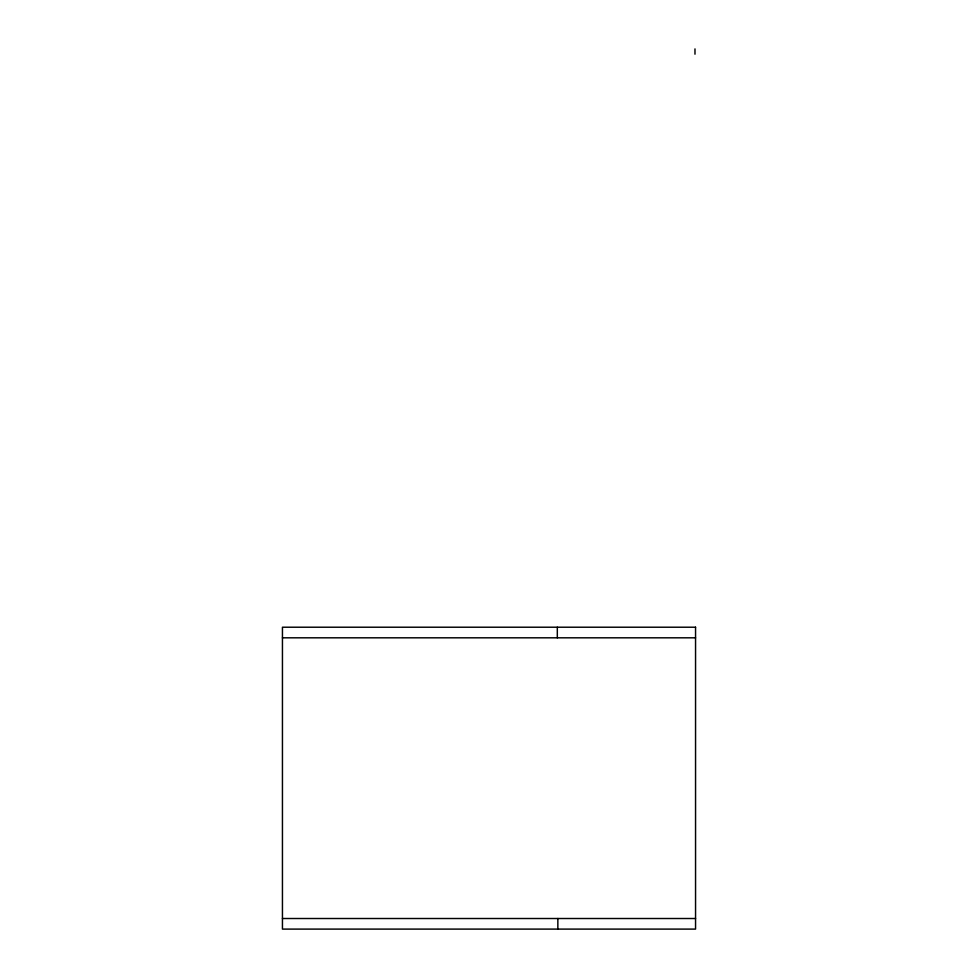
<?xml version="1.0" encoding="UTF-8"?>
<svg xmlns="http://www.w3.org/2000/svg" width="978" height="978" viewBox="0 0 978 978"><rect width="100%" height="100%" fill="white"/><g stroke="black" fill="none" stroke-linecap="round" stroke-linejoin="round"><path stroke-width="1.47" d="M282.446 637.815L695.554 637.815M282.446 918.513L695.554 918.513M694.979 48.9L694.979 54.193M557.851 918.513L557.851 929.1M557.313 627.216L557.313 637.815M695.554 627.216L282.446 627.216L282.446 929.1L695.554 929.1L695.554 627.216"/></g></svg>
